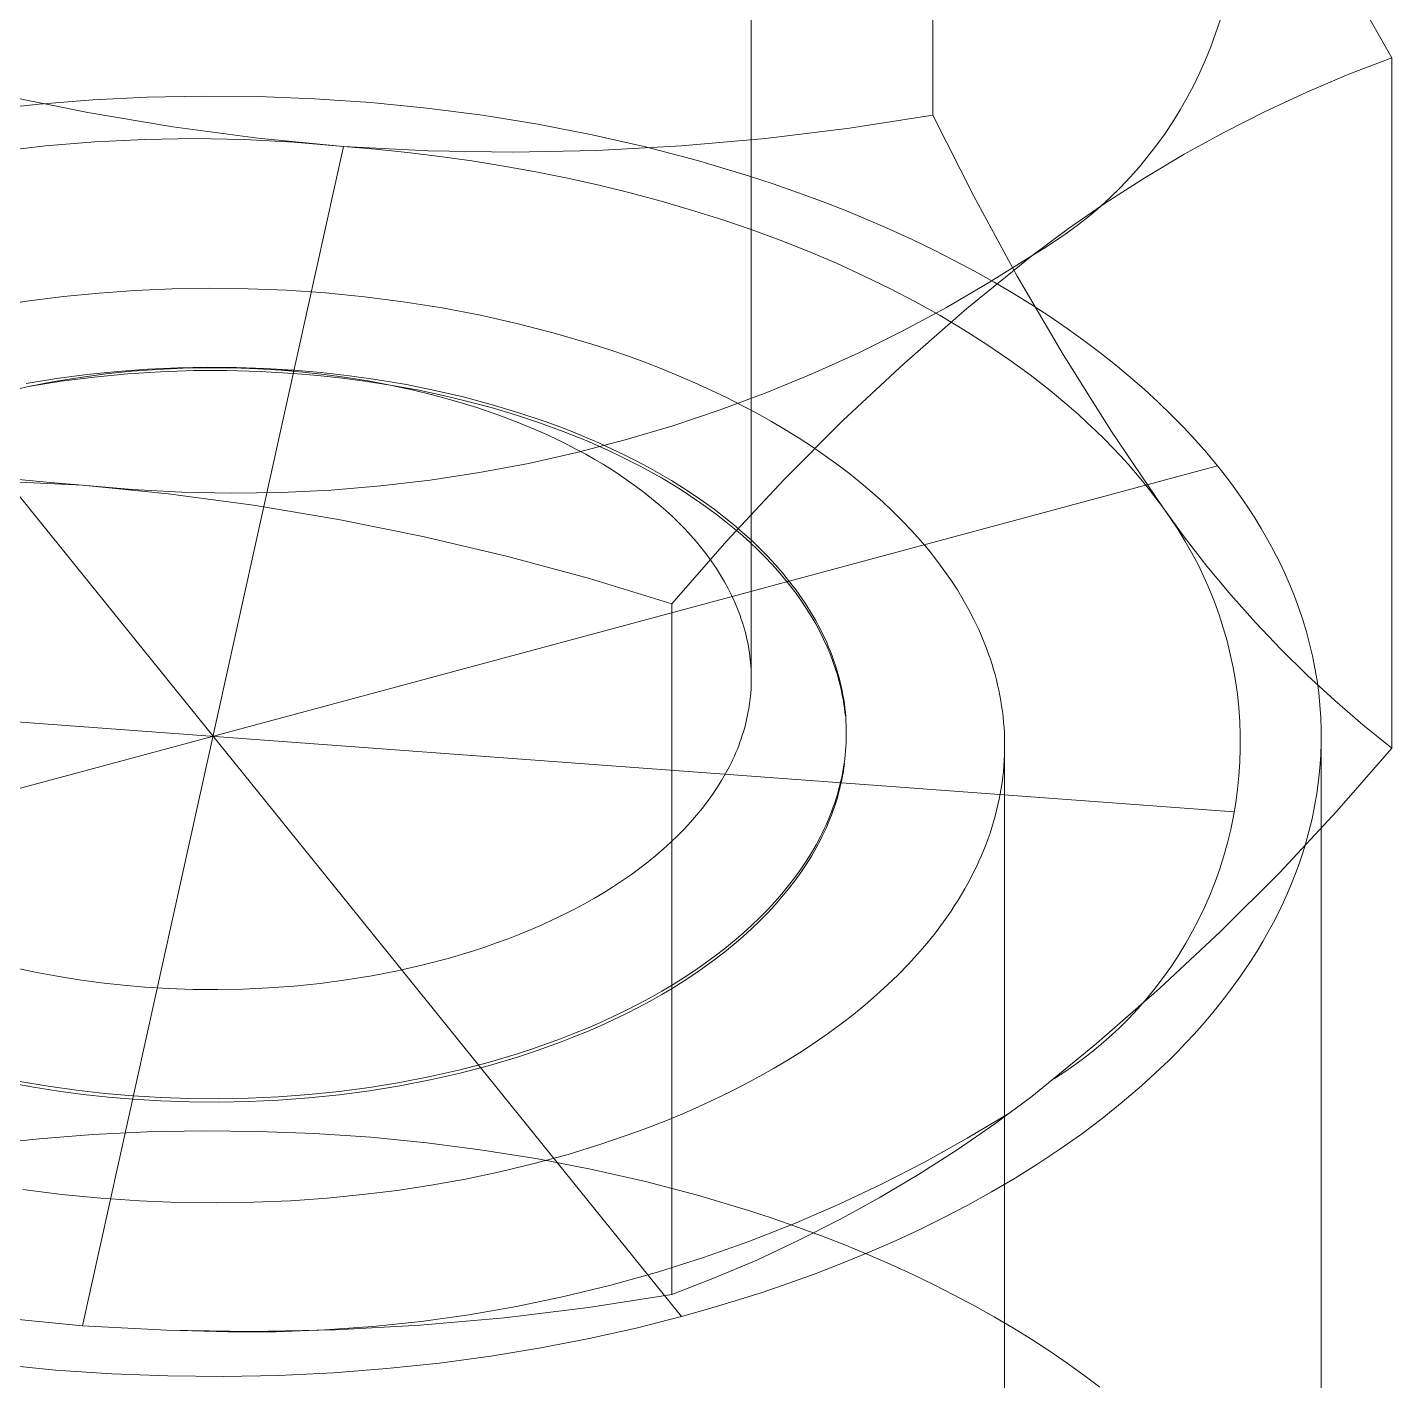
# Model space of a CAD drawing. Header units: inches. Extents: x -6 to 195, y -3 to 126.
# Drawn here: x 118.6691 to 119.0084, y 48.223 to 48.5593 of the extents above; entities that cross this region are included whole.
import ezdxf

# ---------------------------------------------------------------- set-up
doc = ezdxf.new("R2010")
doc.units = ezdxf.units.IN
doc.linetypes.add('HIDDEN', pattern=[1.905, 1.27, -0.635])
doc.layers.add('ZANO_R', color=7, linetype='Continuous', lineweight=0)
doc.layers.add('ZANO_R_przerywana', color=250, linetype='HIDDEN', lineweight=0)

msp = doc.modelspace()

# ---------------------------------------------------------------- linework, layer by layer
at = {"layer": 'ZANO_R'}
for p, q in [((118.96136, 48.63471), (119.0084, 48.55177)), ((118.96343, 48.5545), (118.96462, 48.55778)), ((118.96462, 48.55778), (118.9657, 48.5611)), ((118.96212, 48.55127), (118.96343, 48.5545)), ((118.9607, 48.54808), (118.96212, 48.55127)), ((119.0084, 48.55177), (118.99777, 48.54767)), ((119.0084, 48.55177), (119.0084, 48.38015)), ((118.95918, 48.54494), (118.9607, 48.54808)), ((118.99777, 48.54767), (118.98729, 48.54321)), ((118.95755, 48.54186), (118.95918, 48.54494)), ((118.95581, 48.53883), (118.95755, 48.54186)), ((118.98729, 48.54321), (118.97696, 48.53841)), ((118.95397, 48.53587), (118.95581, 48.53883)), ((118.97696, 48.53841), (118.9668, 48.53326)), ((118.95204, 48.53297), (118.95397, 48.53587)), ((118.95, 48.53014), (118.95204, 48.53297)), ((118.9668, 48.53326), (118.95681, 48.52777)), ((118.94564, 48.52469), (118.94787, 48.52738)), ((118.95681, 48.52777), (118.94702, 48.52195)), ((118.94787, 48.52738), (118.95, 48.53014)), ((118.94333, 48.52208), (118.94564, 48.52469)), ((118.94702, 48.52195), (118.93743, 48.51581)), ((118.94092, 48.51955), (118.94333, 48.52208)), ((118.93586, 48.51475), (118.93844, 48.51711)), ((118.93844, 48.51711), (118.94092, 48.51955)), ((118.93743, 48.51581), (118.92805, 48.50934)), ((118.93322, 48.51248), (118.93586, 48.51475)), ((118.92769, 48.50822), (118.93049, 48.5103)), ((118.93049, 48.5103), (118.93322, 48.51248)), ((118.92805, 48.50934), (118.91889, 48.50257)), ((118.92482, 48.50624), (118.92769, 48.50822)), ((118.91889, 48.50257), (118.92189, 48.50435)), ((118.92189, 48.50435), (118.92482, 48.50624)), ((118.91889, 48.50257), (118.90278, 48.48944)), ((118.90841, 48.49597), (118.91889, 48.50257)), ((118.89771, 48.48973), (118.90841, 48.49597)), ((118.88681, 48.48387), (118.89771, 48.48973)), ((118.90278, 48.48944), (118.88712, 48.47577)), ((118.87571, 48.47838), (118.88681, 48.48387)), ((118.86443, 48.47327), (118.87571, 48.47838)), ((118.85298, 48.46856), (118.86443, 48.47327)), ((118.88712, 48.47577), (118.87193, 48.46158)), ((118.84138, 48.46423), (118.85298, 48.46856)), ((118.82964, 48.46031), (118.84138, 48.46423)), ((118.81777, 48.45678), (118.82964, 48.46031)), ((118.87193, 48.46158), (118.85724, 48.44688)), ((118.80578, 48.45367), (118.81777, 48.45678)), ((118.7937, 48.45097), (118.80578, 48.45367)), ((118.78153, 48.44868), (118.7937, 48.45097)), ((118.68283, 48.44552), (118.66184, 48.44655)), ((118.66691, 48.44699), (118.67488, 48.44618)), ((118.67488, 48.44618), (118.68283, 48.44552)), ((118.75699, 48.44536), (118.76929, 48.44681)), ((118.76929, 48.44681), (118.78153, 48.44868)), ((118.85724, 48.44688), (118.84305, 48.4317)), ((118.70412, 48.44339), (118.68283, 48.44552)), ((118.68283, 48.44552), (118.69516, 48.44444)), ((118.69516, 48.44444), (118.70753, 48.44378)), ((118.72534, 48.44056), (118.70412, 48.44339)), ((118.70753, 48.44378), (118.71991, 48.44354)), ((118.71991, 48.44354), (118.73229, 48.44372)), ((118.73229, 48.44372), (118.74466, 48.44433)), ((118.74466, 48.44433), (118.75699, 48.44536)), ((118.74645, 48.43703), (118.72534, 48.44056)), ((118.76743, 48.43281), (118.74645, 48.43703)), ((118.78826, 48.4279), (118.76743, 48.43281)), ((118.84305, 48.4317), (118.82938, 48.41604)), ((118.80892, 48.42231), (118.78826, 48.4279)), ((118.82938, 48.41604), (118.80892, 48.42231)), ((118.82938, 48.24442), (118.82938, 48.41604)), ((118.99473, 48.36449), (119.0084, 48.38015)), ((118.98054, 48.3493), (118.99473, 48.36449)), ((118.98695, 48.35633), (118.98619, 48.35388)), ((118.98536, 48.35143), (118.98447, 48.34899)), ((118.98619, 48.35388), (118.98536, 48.35143)), ((118.96585, 48.33461), (118.98054, 48.3493)), ((118.98447, 48.34899), (118.98351, 48.34656)), ((118.98248, 48.34413), (118.98138, 48.34171)), ((118.98351, 48.34656), (118.98248, 48.34413)), ((118.98138, 48.34171), (118.98022, 48.33929)), ((118.98022, 48.33929), (118.97899, 48.33689)), ((118.95066, 48.32042), (118.96585, 48.33461)), ((118.9777, 48.3345), (118.97634, 48.33212)), ((118.97899, 48.33689), (118.9777, 48.3345)), ((118.97634, 48.33212), (118.97491, 48.32975)), ((118.97342, 48.32739), (118.97187, 48.32505)), ((118.97491, 48.32975), (118.97342, 48.32739)), ((118.97187, 48.32505), (118.97025, 48.32272)), ((118.935, 48.30675), (118.95066, 48.32042)), ((118.96857, 48.32041), (118.96683, 48.31812)), ((118.97025, 48.32272), (118.96857, 48.32041)), ((118.96683, 48.31812), (118.96503, 48.31584)), ((118.96316, 48.31358), (118.96124, 48.31134)), ((118.96503, 48.31584), (118.96316, 48.31358)), ((118.96124, 48.31134), (118.95926, 48.30912)), ((118.91889, 48.29362), (118.935, 48.30675)), ((118.95722, 48.30692), (118.95512, 48.30474)), ((118.95926, 48.30912), (118.95722, 48.30692)), ((118.95512, 48.30474), (118.95297, 48.30259)), ((118.95076, 48.30045), (118.94618, 48.29626)), ((118.95297, 48.30259), (118.95076, 48.30045)), ((118.90973, 48.28684), (118.91889, 48.29362)), ((118.94618, 48.29626), (118.9414, 48.29216)), ((118.9414, 48.29216), (118.93642, 48.28817)), ((118.90035, 48.28038), (118.90973, 48.28684)), ((118.91214, 48.28862), (118.91214, 48.27177)), ((118.93642, 48.28817), (118.93125, 48.28428)), ((118.93125, 48.28428), (118.92591, 48.28051)), ((118.89076, 48.27423), (118.90035, 48.28038)), ((118.92591, 48.28051), (118.92039, 48.27685)), ((118.92039, 48.27685), (118.91472, 48.27331)), ((118.88097, 48.26841), (118.89076, 48.27423)), ((118.91472, 48.27331), (118.90891, 48.2699)), ((118.90891, 48.2699), (118.90296, 48.26661)), ((118.87099, 48.26293), (118.88097, 48.26841)), ((118.90296, 48.26661), (118.89688, 48.26344)), ((118.86082, 48.25778), (118.87099, 48.26293)), ((118.89688, 48.26344), (118.8907, 48.26041)), ((118.8907, 48.26041), (118.88441, 48.2575)), ((118.85049, 48.25297), (118.86082, 48.25778)), ((118.88441, 48.2575), (118.87803, 48.25472)), ((118.84001, 48.24852), (118.85049, 48.25297)), ((118.87803, 48.25472), (118.87158, 48.25208)), ((118.86505, 48.24956), (118.85847, 48.24718)), ((118.87158, 48.25208), (118.86505, 48.24956)), ((118.82938, 48.24442), (118.84001, 48.24852)), ((118.85847, 48.24718), (118.85184, 48.24492)), ((118.80862, 48.24115), (118.82938, 48.24442)), ((118.83176, 48.23892), (118.82757, 48.24412)), ((118.84517, 48.24279), (118.83848, 48.2408)), ((118.85184, 48.24492), (118.84517, 48.24279)), ((118.78776, 48.2386), (118.80862, 48.24115)), ((118.83176, 48.23892), (118.82051, 48.23607)), ((118.83848, 48.2408), (118.83176, 48.23892)), ((118.66153, 48.2387), (118.68283, 48.23658)), ((118.68283, 48.23658), (118.70382, 48.23554)), ((118.70382, 48.23554), (118.72483, 48.23523)), ((118.72483, 48.23523), (118.74584, 48.23564)), ((118.74584, 48.23564), (118.76683, 48.23676)), ((118.76683, 48.23676), (118.78776, 48.2386)), ((118.82051, 48.23607), (118.80885, 48.23347)), ((118.80885, 48.23347), (118.79679, 48.23113)), ((118.78437, 48.2291), (118.77161, 48.22737)), ((118.79679, 48.23113), (118.78437, 48.2291)), ((118.6761, 48.22563), (118.66215, 48.227)), ((118.69008, 48.22468), (118.6761, 48.22563)), ((118.75854, 48.22599), (118.74521, 48.22496)), ((118.77161, 48.22737), (118.75854, 48.22599)), ((118.70403, 48.22415), (118.69008, 48.22468)), ((118.71791, 48.22402), (118.70403, 48.22415)), ((118.73165, 48.2243), (118.71791, 48.22402)), ((118.74521, 48.22496), (118.73165, 48.2243))]:
    msp.add_line(p, q, dxfattribs=at)
at = {"layer": 'ZANO_R_przerywana'}
for p, q in [((118.84915, 48.721), (118.84915, 48.39745)), ((118.89431, 48.53752), (118.89431, 48.70914)), ((118.66316, 48.54239), (118.68414, 48.53817)), ((118.67205, 48.54027), (118.68538, 48.5413)), ((118.68538, 48.5413), (118.69894, 48.54196)), ((118.69894, 48.54196), (118.71268, 48.54223)), ((118.71268, 48.54223), (118.72655, 48.54211)), ((118.72655, 48.54211), (118.74051, 48.54157)), ((118.74051, 48.54157), (118.75449, 48.54062)), ((118.65898, 48.53888), (118.67205, 48.54027)), ((118.68414, 48.53817), (118.70525, 48.53464)), ((118.75449, 48.54062), (118.76844, 48.53925)), ((118.76844, 48.53925), (118.7823, 48.53747)), ((118.7823, 48.53747), (118.79602, 48.53526)), ((118.87355, 48.53426), (118.89431, 48.53752)), ((118.90448, 48.51735), (118.89431, 48.53752)), ((118.70525, 48.53464), (118.72646, 48.53181)), ((118.79602, 48.53526), (118.80955, 48.53265)), ((118.85269, 48.53171), (118.87355, 48.53426)), ((118.68593, 48.53087), (118.67359, 48.52984)), ((118.6983, 48.53148), (118.68593, 48.53087)), ((118.71068, 48.53167), (118.6983, 48.53148)), ((118.72306, 48.53143), (118.71068, 48.53167)), ((118.73542, 48.53077), (118.72306, 48.53143)), ((118.72646, 48.53181), (118.74776, 48.52968)), ((118.74776, 48.52968), (118.73542, 48.53077)), ((118.80955, 48.53265), (118.82282, 48.52963)), ((118.83176, 48.52987), (118.85269, 48.53171)), ((118.82757, 48.24412), (118.59882, 48.52733)), ((118.67359, 48.52984), (118.6613, 48.52839)), ((118.68283, 48.23658), (118.74776, 48.52968)), ((118.7557, 48.52902), (118.74776, 48.52968)), ((118.74776, 48.52968), (118.76875, 48.52865)), ((118.76368, 48.52821), (118.7557, 48.52902)), ((118.77166, 48.52725), (118.76368, 48.52821)), ((118.76875, 48.52865), (118.78976, 48.52834)), ((118.77964, 48.52613), (118.77166, 48.52725)), ((118.78976, 48.52834), (118.81077, 48.52874)), ((118.81077, 48.52874), (118.83176, 48.52987)), ((118.82282, 48.52963), (118.83579, 48.52623)), ((118.7876, 48.52486), (118.77964, 48.52613)), ((118.79554, 48.52342), (118.7876, 48.52486)), ((118.83579, 48.52623), (118.84841, 48.52245)), ((118.80343, 48.52184), (118.79554, 48.52342)), ((118.81127, 48.52009), (118.80343, 48.52184)), ((118.84841, 48.52245), (118.85456, 48.52043)), ((118.85456, 48.52043), (118.86062, 48.51832)), ((118.81904, 48.51819), (118.81127, 48.52009)), ((118.82672, 48.51613), (118.81904, 48.51819)), ((118.86062, 48.51832), (118.86656, 48.51613)), ((118.91527, 48.49751), (118.90448, 48.51735)), ((118.83431, 48.51392), (118.82672, 48.51613)), ((118.84179, 48.51156), (118.83431, 48.51392)), ((118.86656, 48.51613), (118.87238, 48.51386)), ((118.87238, 48.51386), (118.87809, 48.51151)), ((118.84914, 48.50906), (118.84179, 48.51156)), ((118.87809, 48.51151), (118.88367, 48.50909)), ((118.85636, 48.5064), (118.84914, 48.50906)), ((118.88367, 48.50909), (118.88912, 48.5066)), ((118.86342, 48.50361), (118.85636, 48.5064)), ((118.87033, 48.50068), (118.86342, 48.50361)), ((118.88912, 48.5066), (118.89443, 48.50404)), ((118.89443, 48.50404), (118.89961, 48.50142)), ((118.87706, 48.49761), (118.87033, 48.50068)), ((118.89961, 48.50142), (118.90465, 48.49873)), ((118.8836, 48.49442), (118.87706, 48.49761)), ((118.90465, 48.49873), (118.90955, 48.49599)), ((118.92669, 48.47802), (118.91527, 48.49751)), ((118.67813, 48.49242), (118.68694, 48.49328)), ((118.68694, 48.49328), (118.69595, 48.49392)), ((118.69595, 48.49392), (118.70515, 48.49432)), ((118.70515, 48.49432), (118.71451, 48.49447)), ((118.71451, 48.49447), (118.724, 48.49436)), ((118.724, 48.49436), (118.73358, 48.49398)), ((118.73358, 48.49398), (118.74323, 48.49332)), ((118.74323, 48.49332), (118.75292, 48.49237)), ((118.88995, 48.49111), (118.8836, 48.49442)), ((118.90955, 48.49599), (118.91431, 48.49319)), ((118.66106, 48.49007), (118.66955, 48.49136)), ((118.66955, 48.49136), (118.67813, 48.49242)), ((118.75292, 48.49237), (118.76259, 48.49114)), ((118.76259, 48.49114), (118.77223, 48.48961)), ((118.8961, 48.48769), (118.88995, 48.49111)), ((118.91431, 48.49319), (118.91892, 48.49035)), ((118.91892, 48.49035), (118.92337, 48.48746)), ((118.77223, 48.48961), (118.78177, 48.48779)), ((118.78177, 48.48779), (118.7912, 48.48568)), ((118.90203, 48.48415), (118.8961, 48.48769)), ((118.92337, 48.48746), (118.92768, 48.48452)), ((118.7912, 48.48568), (118.80046, 48.48328)), ((118.80046, 48.48328), (118.80951, 48.4806)), ((118.90773, 48.48052), (118.90203, 48.48415)), ((118.92768, 48.48452), (118.93184, 48.48154)), ((118.80951, 48.4806), (118.81395, 48.47916)), ((118.91321, 48.47679), (118.90773, 48.48052)), ((118.93184, 48.48154), (118.93585, 48.47853)), ((118.81395, 48.47916), (118.81833, 48.47765)), ((118.81833, 48.47765), (118.82264, 48.47608)), ((118.91845, 48.47297), (118.91321, 48.47679)), ((118.93873, 48.4589), (118.92669, 48.47802)), ((118.93585, 48.47853), (118.9397, 48.47549)), ((118.67637, 48.47205), (118.68395, 48.47305)), ((118.68221, 48.47234), (118.68865, 48.47319)), ((118.68395, 48.47305), (118.69152, 48.47382)), ((118.68575, 48.47242), (118.69398, 48.47321)), ((118.68865, 48.47319), (118.69508, 48.47385)), ((118.69152, 48.47382), (118.69905, 48.47438)), ((118.69398, 48.47321), (118.70223, 48.47374)), ((118.69508, 48.47385), (118.70148, 48.47432)), ((118.69905, 48.47438), (118.70651, 48.47473)), ((118.70148, 48.47432), (118.70783, 48.47461)), ((118.70223, 48.47374), (118.71049, 48.47401)), ((118.70651, 48.47473), (118.71389, 48.47486)), ((118.70783, 48.47461), (118.7141, 48.47473)), ((118.71049, 48.47401), (118.71876, 48.47403)), ((118.71389, 48.47486), (118.72115, 48.4748)), ((118.7141, 48.47473), (118.72027, 48.47468)), ((118.71876, 48.47403), (118.72702, 48.4738)), ((118.72027, 48.47468), (118.72634, 48.47447)), ((118.72115, 48.4748), (118.72829, 48.47456)), ((118.72634, 48.47447), (118.73227, 48.47411)), ((118.72702, 48.4738), (118.73527, 48.47332)), ((118.72829, 48.47456), (118.73527, 48.47413)), ((118.73527, 48.47413), (118.73227, 48.47411)), ((118.73227, 48.47411), (118.73762, 48.47365)), ((118.73527, 48.47413), (118.74221, 48.47353)), ((118.73527, 48.47332), (118.74134, 48.4728)), ((118.73762, 48.47365), (118.74302, 48.47306)), ((118.74221, 48.47353), (118.74923, 48.47273)), ((118.74302, 48.47306), (118.74844, 48.47233)), ((118.82264, 48.47608), (118.82687, 48.47445)), ((118.82687, 48.47445), (118.83103, 48.47275)), ((118.92345, 48.46907), (118.91845, 48.47297)), ((118.9397, 48.47549), (118.9434, 48.47242)), ((118.66307, 48.46861), (118.66939, 48.47005)), ((118.66881, 48.47082), (118.67637, 48.47205)), ((118.66938, 48.4701), (118.67755, 48.47139)), ((118.66939, 48.47005), (118.67578, 48.47129)), ((118.67578, 48.47129), (118.68221, 48.47234)), ((118.67755, 48.47139), (118.68575, 48.47242)), ((118.74134, 48.4728), (118.74747, 48.47213)), ((118.74747, 48.47213), (118.75363, 48.47131)), ((118.74844, 48.47233), (118.75389, 48.47145)), ((118.74923, 48.47273), (118.75628, 48.47173)), ((118.75363, 48.47131), (118.75982, 48.47034)), ((118.75389, 48.47145), (118.75935, 48.47043)), ((118.75628, 48.47173), (118.76336, 48.47053)), ((118.75935, 48.47043), (118.76479, 48.46926)), ((118.75982, 48.47034), (118.76602, 48.4692)), ((118.76336, 48.47053), (118.77044, 48.46911)), ((118.83103, 48.47275), (118.8351, 48.47099)), ((118.8351, 48.47099), (118.83909, 48.46918)), ((118.9434, 48.47242), (118.94695, 48.46932)), ((118.76479, 48.46926), (118.7702, 48.46793)), ((118.76602, 48.4692), (118.7722, 48.46791)), ((118.7702, 48.46793), (118.77557, 48.46646)), ((118.77044, 48.46911), (118.77748, 48.46748)), ((118.7722, 48.46791), (118.77836, 48.46644)), ((118.77557, 48.46646), (118.78086, 48.46483)), ((118.77748, 48.46748), (118.78447, 48.46563)), ((118.77836, 48.46644), (118.78447, 48.46481)), ((118.83909, 48.46918), (118.84299, 48.46731)), ((118.84299, 48.46731), (118.8468, 48.46538)), ((118.9282, 48.4651), (118.92345, 48.46907)), ((118.94695, 48.46932), (118.95034, 48.4662)), ((118.95034, 48.4662), (118.95359, 48.46306)), ((118.78086, 48.46483), (118.78608, 48.46304)), ((118.78447, 48.46563), (118.79137, 48.46355)), ((118.78447, 48.46481), (118.79051, 48.46301)), ((118.78608, 48.46304), (118.79119, 48.46111)), ((118.79051, 48.46301), (118.79647, 48.46104)), ((118.79137, 48.46355), (118.79815, 48.46126)), ((118.8468, 48.46538), (118.85051, 48.46341)), ((118.85051, 48.46341), (118.85413, 48.46139)), ((118.93048, 48.46309), (118.9282, 48.4651)), ((118.9327, 48.46106), (118.93048, 48.46309)), ((118.95359, 48.46306), (118.95668, 48.4599)), ((118.79119, 48.46111), (118.79617, 48.45903)), ((118.79647, 48.46104), (118.80232, 48.45891)), ((118.79815, 48.46126), (118.80149, 48.46004)), ((118.80149, 48.46004), (118.80478, 48.45876)), ((118.85413, 48.46139), (118.85764, 48.45932)), ((118.85764, 48.45932), (118.86105, 48.4572)), ((118.93485, 48.45902), (118.9327, 48.46106)), ((118.95668, 48.4599), (118.95962, 48.45673)), ((118.79617, 48.45903), (118.79861, 48.45794)), ((118.79861, 48.45794), (118.80102, 48.45681)), ((118.80102, 48.45681), (118.80338, 48.45564)), ((118.80232, 48.45891), (118.80804, 48.45661)), ((118.80478, 48.45876), (118.80804, 48.45743)), ((118.80804, 48.45743), (118.81124, 48.45604)), ((118.80804, 48.45661), (118.81361, 48.45415)), ((118.81124, 48.45604), (118.8144, 48.45461)), ((118.86105, 48.4572), (118.86435, 48.45505)), ((118.93694, 48.45697), (118.93485, 48.45902)), ((118.93897, 48.45491), (118.93694, 48.45697)), ((118.95136, 48.44017), (118.93873, 48.4589)), ((118.95962, 48.45673), (118.96242, 48.45356)), ((118.80338, 48.45564), (118.8057, 48.45444)), ((118.8057, 48.45444), (118.80798, 48.45321)), ((118.80798, 48.45321), (118.81021, 48.45195)), ((118.81361, 48.45415), (118.81634, 48.45287)), ((118.8144, 48.45461), (118.81749, 48.45312)), ((118.81634, 48.45287), (118.81902, 48.45154)), ((118.81749, 48.45312), (118.82053, 48.45158)), ((118.86435, 48.45505), (118.86755, 48.45285)), ((118.86755, 48.45285), (118.87064, 48.45062)), ((118.94093, 48.45283), (118.93897, 48.45491)), ((118.94283, 48.45074), (118.94093, 48.45283)), ((118.96242, 48.45356), (118.96506, 48.45037)), ((118.96506, 48.45037), (118.48324, 48.32065)), ((118.81021, 48.45195), (118.81239, 48.45065)), ((118.81239, 48.45065), (118.81452, 48.44932)), ((118.81452, 48.44932), (118.8166, 48.44797)), ((118.81902, 48.45154), (118.82166, 48.45018)), ((118.82053, 48.45158), (118.82351, 48.45)), ((118.82166, 48.45018), (118.82424, 48.44878)), ((118.82351, 48.45), (118.82642, 48.44837)), ((118.87064, 48.45062), (118.87361, 48.44836)), ((118.94467, 48.44864), (118.94283, 48.45074)), ((118.96506, 48.45037), (118.96705, 48.44786)), ((118.8166, 48.44797), (118.81862, 48.44658)), ((118.81862, 48.44658), (118.82059, 48.44517)), ((118.82424, 48.44878), (118.82678, 48.44735)), ((118.82642, 48.44837), (118.82926, 48.44669)), ((118.82678, 48.44735), (118.82926, 48.44588)), ((118.82926, 48.44669), (118.83203, 48.44497)), ((118.82926, 48.44588), (118.83169, 48.44437)), ((118.87361, 48.44836), (118.87647, 48.44606)), ((118.87647, 48.44606), (118.87922, 48.44374)), ((118.94643, 48.44654), (118.94467, 48.44864)), ((118.94814, 48.44442), (118.94643, 48.44654)), ((118.96705, 48.44786), (118.96897, 48.44531)), ((118.82059, 48.44517), (118.8225, 48.44373)), ((118.8225, 48.44373), (118.82435, 48.44226)), ((118.83169, 48.44437), (118.83406, 48.44284)), ((118.83203, 48.44497), (118.83472, 48.44321)), ((118.83406, 48.44284), (118.83637, 48.44127)), ((118.83472, 48.44321), (118.83734, 48.4414)), ((118.87922, 48.44374), (118.88185, 48.44139)), ((118.94978, 48.4423), (118.94814, 48.44442)), ((118.96897, 48.44531), (118.97082, 48.44273)), ((118.97082, 48.44273), (118.97261, 48.4401)), ((118.82435, 48.44226), (118.82614, 48.44078)), ((118.82614, 48.44078), (118.82787, 48.43926)), ((118.82787, 48.43926), (118.82953, 48.43773)), ((118.83637, 48.44127), (118.83862, 48.43967)), ((118.83734, 48.4414), (118.83988, 48.43956)), ((118.83862, 48.43967), (118.8408, 48.43804)), ((118.83988, 48.43956), (118.84233, 48.43768)), ((118.88185, 48.44139), (118.88437, 48.43902)), ((118.88437, 48.43902), (118.88678, 48.43662)), ((118.95136, 48.44017), (118.94978, 48.4423)), ((118.95333, 48.43742), (118.95136, 48.44017)), ((118.95679, 48.43271), (118.95136, 48.44017)), ((118.97261, 48.4401), (118.97433, 48.43745)), ((118.82953, 48.43773), (118.83113, 48.43618)), ((118.83113, 48.43618), (118.83266, 48.43461)), ((118.8408, 48.43804), (118.84293, 48.43639)), ((118.84233, 48.43768), (118.84469, 48.43576)), ((118.84293, 48.43639), (118.84498, 48.43471)), ((118.84469, 48.43576), (118.84697, 48.43382)), ((118.88678, 48.43662), (118.88906, 48.43421)), ((118.9552, 48.43461), (118.95333, 48.43742)), ((118.97433, 48.43745), (118.97597, 48.43475)), ((118.83266, 48.43461), (118.83413, 48.43302)), ((118.83413, 48.43302), (118.83553, 48.43142)), ((118.84498, 48.43471), (118.84697, 48.433)), ((118.84697, 48.43382), (118.84916, 48.43184)), ((118.84697, 48.433), (118.84889, 48.43127)), ((118.88906, 48.43421), (118.89124, 48.43179)), ((118.95698, 48.43173), (118.9552, 48.43461)), ((118.96246, 48.42542), (118.95679, 48.43271)), ((118.97597, 48.43475), (118.97755, 48.43203)), ((118.83553, 48.43142), (118.83686, 48.4298)), ((118.83686, 48.4298), (118.83813, 48.42816)), ((118.84889, 48.43127), (118.85074, 48.42951)), ((118.84916, 48.43184), (118.85125, 48.42983)), ((118.85074, 48.42951), (118.85252, 48.42774)), ((118.85125, 48.42983), (118.85325, 48.42779)), ((118.89124, 48.43179), (118.89329, 48.42935)), ((118.89329, 48.42935), (118.89523, 48.4269)), ((118.95865, 48.42879), (118.95698, 48.43173)), ((118.96023, 48.42579), (118.95865, 48.42879)), ((118.97755, 48.43203), (118.97904, 48.42927)), ((118.97904, 48.42927), (118.98046, 48.42647)), ((118.83813, 48.42816), (118.83932, 48.42652)), ((118.83932, 48.42652), (118.84045, 48.42487)), ((118.85252, 48.42774), (118.85422, 48.42594)), ((118.85325, 48.42779), (118.85516, 48.42573)), ((118.85422, 48.42594), (118.85585, 48.42413)), ((118.85516, 48.42573), (118.85697, 48.42364)), ((118.89523, 48.4269), (118.89706, 48.42444)), ((118.9617, 48.42275), (118.96023, 48.42579)), ((118.96837, 48.41833), (118.96246, 48.42542)), ((118.98046, 48.42647), (118.9818, 48.42365)), ((118.84045, 48.42487), (118.8415, 48.4232)), ((118.8415, 48.4232), (118.84249, 48.42153)), ((118.85585, 48.42413), (118.85741, 48.4223)), ((118.85697, 48.42364), (118.85868, 48.42154)), ((118.85741, 48.4223), (118.85889, 48.42046)), ((118.89706, 48.42444), (118.89878, 48.42198)), ((118.96306, 48.41965), (118.9617, 48.42275)), ((118.9818, 48.42365), (118.98305, 48.4208)), ((118.84249, 48.42153), (118.8434, 48.41986)), ((118.8434, 48.41986), (118.84425, 48.41818)), ((118.85868, 48.42154), (118.8603, 48.41941)), ((118.85889, 48.42046), (118.8603, 48.4186)), ((118.8603, 48.41941), (118.86181, 48.41727)), ((118.89878, 48.42198), (118.90038, 48.41952)), ((118.90038, 48.41952), (118.90187, 48.41705)), ((118.96432, 48.41651), (118.96306, 48.41965)), ((118.98305, 48.4208), (118.98422, 48.41792)), ((118.84425, 48.41818), (118.84502, 48.41649)), ((118.84502, 48.41649), (118.84539, 48.41565)), ((118.84539, 48.41565), (118.84573, 48.41481)), ((118.8603, 48.4186), (118.86163, 48.41673)), ((118.86163, 48.41673), (118.86288, 48.41484)), ((118.86181, 48.41727), (118.86253, 48.4162)), ((118.86253, 48.4162), (118.86323, 48.41512)), ((118.90187, 48.41705), (118.90325, 48.41459)), ((118.96547, 48.41333), (118.96432, 48.41651)), ((118.97451, 48.41143), (118.96837, 48.41833)), ((118.98422, 48.41792), (118.9853, 48.41501)), ((118.84573, 48.41481), (118.84606, 48.41397)), ((118.84606, 48.41397), (118.84637, 48.41312)), ((118.84637, 48.41312), (118.84666, 48.41228)), ((118.84666, 48.41228), (118.84694, 48.41144)), ((118.86288, 48.41484), (118.86406, 48.41295)), ((118.86323, 48.41512), (118.8639, 48.41404)), ((118.8639, 48.41404), (118.86454, 48.41296)), ((118.86406, 48.41295), (118.86516, 48.41106)), ((118.86454, 48.41296), (118.86516, 48.41187)), ((118.86516, 48.41187), (118.86576, 48.41078)), ((118.90325, 48.41459), (118.90452, 48.41213)), ((118.90452, 48.41213), (118.90569, 48.40967)), ((118.96651, 48.41011), (118.96547, 48.41333)), ((118.9853, 48.41501), (118.98629, 48.41207)), ((118.98629, 48.41207), (118.98719, 48.40911)), ((118.84694, 48.41144), (118.8472, 48.4106)), ((118.8472, 48.4106), (118.84744, 48.40976)), ((118.84744, 48.40976), (118.84767, 48.40892)), ((118.84767, 48.40892), (118.84788, 48.40808)), ((118.86516, 48.41106), (118.86619, 48.40915)), ((118.86576, 48.41078), (118.86633, 48.40969)), ((118.86619, 48.40915), (118.86713, 48.40724)), ((118.86633, 48.40969), (118.86687, 48.4086)), ((118.86687, 48.4086), (118.86739, 48.40751)), ((118.90569, 48.40967), (118.90675, 48.40723)), ((118.96744, 48.40685), (118.96651, 48.41011)), ((118.98087, 48.40474), (118.97451, 48.41143)), ((118.98719, 48.40911), (118.98799, 48.40612)), ((118.84788, 48.40808), (118.84807, 48.40724)), ((118.84807, 48.40724), (118.84825, 48.4064)), ((118.84825, 48.4064), (118.84841, 48.40557)), ((118.84841, 48.40557), (118.84856, 48.40473)), ((118.86713, 48.40724), (118.86801, 48.40533)), ((118.86739, 48.40751), (118.86789, 48.40642)), ((118.86789, 48.40642), (118.86836, 48.40532)), ((118.86801, 48.40533), (118.8688, 48.40341)), ((118.86836, 48.40532), (118.8688, 48.40423)), ((118.90675, 48.40723), (118.90725, 48.406)), ((118.90725, 48.406), (118.90772, 48.40477)), ((118.96825, 48.40357), (118.96744, 48.40685)), ((118.98799, 48.40612), (118.9887, 48.40311)), ((118.96913, 48.36439), (118.46146, 48.40187)), ((118.84856, 48.40473), (118.84868, 48.4039)), ((118.84868, 48.4039), (118.8488, 48.40307)), ((118.8488, 48.40307), (118.84889, 48.40224)), ((118.84889, 48.40224), (118.84897, 48.40142)), ((118.8688, 48.40423), (118.86923, 48.40314)), ((118.8688, 48.40341), (118.86953, 48.4015)), ((118.86923, 48.40314), (118.86962, 48.40204)), ((118.86962, 48.40204), (118.87, 48.40095)), ((118.90772, 48.40477), (118.90817, 48.40352)), ((118.90817, 48.40352), (118.9086, 48.40227)), ((118.9086, 48.40227), (118.90901, 48.40101)), ((118.96895, 48.40026), (118.96825, 48.40357)), ((118.98745, 48.39825), (118.98087, 48.40474)), ((118.9887, 48.40311), (118.98932, 48.40008)), ((118.84897, 48.40142), (118.84904, 48.40059)), ((118.84904, 48.40059), (118.84909, 48.39977)), ((118.84909, 48.39977), (118.84913, 48.39895)), ((118.84913, 48.39895), (118.84915, 48.39814)), ((118.86953, 48.4015), (118.87017, 48.39959)), ((118.87, 48.40095), (118.87034, 48.39986)), ((118.87017, 48.39959), (118.87047, 48.39863)), ((118.87034, 48.39986), (118.87067, 48.39876)), ((118.87047, 48.39863), (118.87075, 48.39767)), ((118.87067, 48.39876), (118.87097, 48.39767)), ((118.90901, 48.40101), (118.90939, 48.39975)), ((118.90939, 48.39975), (118.90975, 48.39847)), ((118.90975, 48.39847), (118.91009, 48.39719)), ((118.96954, 48.39693), (118.96895, 48.40026)), ((118.99423, 48.39199), (118.98745, 48.39825)), ((118.98932, 48.40008), (118.98983, 48.39703)), ((118.84908, 48.39498), (118.849, 48.39375)), ((118.84913, 48.39622), (118.84908, 48.39498)), ((118.84915, 48.39745), (118.84913, 48.39622)), ((118.87075, 48.39767), (118.871, 48.39672)), ((118.87097, 48.39767), (118.87124, 48.39658)), ((118.871, 48.39672), (118.87124, 48.39577)), ((118.87124, 48.39658), (118.8715, 48.39549)), ((118.87124, 48.39577), (118.87147, 48.39481)), ((118.8715, 48.39549), (118.87173, 48.39441)), ((118.91009, 48.39719), (118.9104, 48.3959)), ((118.9104, 48.3959), (118.91069, 48.3946)), ((118.97001, 48.39358), (118.96954, 48.39693)), ((118.98983, 48.39703), (118.99024, 48.39396)), ((118.84888, 48.39252), (118.84873, 48.39129)), ((118.849, 48.39375), (118.84888, 48.39252)), ((118.87147, 48.39481), (118.87167, 48.39386)), ((118.87167, 48.39386), (118.87186, 48.39291)), ((118.87173, 48.39441), (118.87193, 48.39332)), ((118.87186, 48.39291), (118.87203, 48.39197)), ((118.87193, 48.39332), (118.87212, 48.39224)), ((118.87203, 48.39197), (118.87218, 48.39102)), ((118.87212, 48.39224), (118.87228, 48.39116)), ((118.91069, 48.3946), (118.91095, 48.39329)), ((118.91095, 48.39329), (118.91119, 48.39198)), ((118.91119, 48.39198), (118.9114, 48.39066)), ((118.97037, 48.39021), (118.97001, 48.39358)), ((118.99024, 48.39396), (118.99056, 48.39088)), ((119.00122, 48.38595), (118.99423, 48.39199)), ((118.84832, 48.38885), (118.84807, 48.38765)), ((118.84854, 48.39007), (118.84832, 48.38885)), ((118.84873, 48.39129), (118.84854, 48.39007)), ((118.87218, 48.39102), (118.87231, 48.39008)), ((118.87228, 48.39116), (118.87241, 48.39009)), ((118.87231, 48.39008), (118.87243, 48.38914)), ((118.87241, 48.39009), (118.87253, 48.38901)), ((118.87243, 48.38914), (118.87253, 48.3882)), ((118.87253, 48.38901), (118.87262, 48.38794)), ((118.9114, 48.39066), (118.91159, 48.38934)), ((118.91159, 48.38934), (118.91175, 48.38801)), ((118.97061, 48.38684), (118.97037, 48.39021)), ((118.99056, 48.39088), (118.99077, 48.38778)), ((118.84743, 48.38509), (118.84718, 48.38424)), ((118.84766, 48.38595), (118.84743, 48.38509)), ((118.84787, 48.3868), (118.84766, 48.38595)), ((118.84807, 48.38765), (118.84787, 48.3868)), ((118.87262, 48.38794), (118.87269, 48.38688)), ((118.87269, 48.38688), (118.87274, 48.38581)), ((118.87274, 48.38581), (118.87277, 48.38476)), ((118.87277, 48.38476), (118.87277, 48.3837)), ((118.91175, 48.38801), (118.91188, 48.38667)), ((118.91188, 48.38667), (118.91199, 48.38533)), ((118.91199, 48.38533), (118.91207, 48.38398)), ((118.97074, 48.38346), (118.97061, 48.38684)), ((118.99077, 48.38778), (118.99087, 48.38466)), ((119.0084, 48.38015), (119.00122, 48.38595)), ((118.84633, 48.38166), (118.84601, 48.3808)), ((118.84663, 48.38252), (118.84633, 48.38166)), ((118.84691, 48.38338), (118.84663, 48.38252)), ((118.84718, 48.38424), (118.84691, 48.38338)), ((118.87272, 48.3816), (118.87266, 48.38056)), ((118.87276, 48.38265), (118.87272, 48.3816)), ((118.87277, 48.3837), (118.87276, 48.38265)), ((118.91207, 48.38398), (118.91212, 48.38263)), ((118.91212, 48.38263), (118.91214, 48.38127)), ((118.97075, 48.38007), (118.97074, 48.38346)), ((118.99087, 48.38154), (118.99076, 48.3784)), ((118.99087, 48.38466), (118.99087, 48.38154)), ((118.84493, 48.3782), (118.84454, 48.37733)), ((118.84531, 48.37907), (118.84493, 48.3782)), ((118.84567, 48.37993), (118.84531, 48.37907)), ((118.84601, 48.3808), (118.84567, 48.37993)), ((118.87249, 48.37849), (118.87237, 48.37746)), ((118.87259, 48.37952), (118.87249, 48.37849)), ((118.87266, 48.38056), (118.87259, 48.37952)), ((118.9121, 48.37854), (118.91204, 48.37717)), ((118.91214, 48.37991), (118.9121, 48.37854)), ((118.91214, 48.38127), (118.91214, 48.37991)), ((118.91214, 48.37854), (118.91214, 48.28862)), ((118.97064, 48.37669), (118.97075, 48.38007)), ((118.99076, 48.3784), (118.99055, 48.37526)), ((118.99088, 48.38064), (118.99088, 48.12596)), ((118.84369, 48.3756), (118.84276, 48.37386)), ((118.84412, 48.37647), (118.84369, 48.3756)), ((118.84454, 48.37733), (118.84412, 48.37647)), ((118.87208, 48.37543), (118.87191, 48.37442)), ((118.87218, 48.37521), (118.87198, 48.374)), ((118.87224, 48.37644), (118.87208, 48.37543)), ((118.87235, 48.37643), (118.87218, 48.37521)), ((118.87237, 48.37746), (118.87224, 48.37644)), ((118.91195, 48.37579), (118.91183, 48.37441)), ((118.91204, 48.37717), (118.91195, 48.37579)), ((118.97042, 48.37331), (118.97064, 48.37669)), ((118.99055, 48.37526), (118.99022, 48.37211)), ((118.84176, 48.37212), (118.84068, 48.37039)), ((118.84276, 48.37386), (118.84176, 48.37212)), ((118.87127, 48.37141), (118.87102, 48.37041)), ((118.8715, 48.37241), (118.87127, 48.37141)), ((118.8715, 48.37159), (118.87127, 48.3706)), ((118.87171, 48.37341), (118.8715, 48.37241)), ((118.87175, 48.3728), (118.8715, 48.37159)), ((118.87191, 48.37442), (118.87171, 48.37341)), ((118.87198, 48.374), (118.87175, 48.3728)), ((118.9115, 48.37164), (118.91129, 48.37026)), ((118.91168, 48.37303), (118.9115, 48.37164)), ((118.91183, 48.37441), (118.91168, 48.37303)), ((118.97008, 48.36995), (118.97042, 48.37331)), ((118.99022, 48.37211), (118.98979, 48.36895)), ((118.83951, 48.36866), (118.83827, 48.36693)), ((118.84068, 48.37039), (118.83951, 48.36866)), ((118.87046, 48.3684), (118.87014, 48.36739)), ((118.87075, 48.36941), (118.87046, 48.3684)), ((118.87075, 48.36859), (118.87046, 48.36759)), ((118.87102, 48.37041), (118.87075, 48.36941)), ((118.87102, 48.3696), (118.87075, 48.36859)), ((118.87127, 48.3706), (118.87102, 48.3696)), ((118.91105, 48.36887), (118.91078, 48.36747)), ((118.91129, 48.37026), (118.91105, 48.36887)), ((118.96962, 48.36659), (118.97008, 48.36995)), ((118.98979, 48.36895), (118.98924, 48.3658)), ((118.83695, 48.36521), (118.83555, 48.3635)), ((118.83827, 48.36693), (118.83695, 48.36521)), ((118.86907, 48.36435), (118.86867, 48.36334)), ((118.86945, 48.36537), (118.86907, 48.36435)), ((118.86945, 48.36455), (118.86907, 48.36354)), ((118.86981, 48.36638), (118.86945, 48.36537)), ((118.86981, 48.36557), (118.86945, 48.36455)), ((118.87014, 48.36739), (118.86981, 48.36638)), ((118.87014, 48.36658), (118.86981, 48.36557)), ((118.87046, 48.36759), (118.87014, 48.36658)), ((118.91015, 48.36468), (118.90979, 48.36329)), ((118.91048, 48.36608), (118.91015, 48.36468)), ((118.91078, 48.36747), (118.91048, 48.36608)), ((118.96905, 48.36326), (118.96962, 48.36659)), ((118.98924, 48.3658), (118.98859, 48.36264)), ((118.83406, 48.3618), (118.8325, 48.36012)), ((118.83555, 48.3635), (118.83406, 48.3618)), ((118.86781, 48.3613), (118.86735, 48.36028)), ((118.86825, 48.36232), (118.86781, 48.3613)), ((118.86825, 48.3615), (118.86781, 48.36048)), ((118.86867, 48.36334), (118.86825, 48.36232)), ((118.86867, 48.36252), (118.86825, 48.3615)), ((118.86907, 48.36354), (118.86867, 48.36252)), ((118.90939, 48.36189), (118.90897, 48.36049)), ((118.90979, 48.36329), (118.90939, 48.36189)), ((118.96837, 48.35995), (118.96905, 48.36326)), ((118.98859, 48.36264), (118.98782, 48.35948)), ((118.83085, 48.35844), (118.82913, 48.35679)), ((118.8325, 48.36012), (118.83085, 48.35844)), ((118.86635, 48.35824), (118.86526, 48.35619)), ((118.86686, 48.35926), (118.86635, 48.35824)), ((118.86686, 48.35844), (118.86635, 48.35742)), ((118.86735, 48.36028), (118.86686, 48.35926)), ((118.86735, 48.35946), (118.86686, 48.35844)), ((118.86781, 48.36048), (118.86735, 48.35946)), ((118.90803, 48.35769), (118.90751, 48.3563)), ((118.90851, 48.35909), (118.90803, 48.35769)), ((118.90897, 48.36049), (118.90851, 48.35909)), ((118.96757, 48.35666), (118.96837, 48.35995)), ((118.98782, 48.35948), (118.98695, 48.35633)), ((118.82732, 48.35515), (118.82544, 48.35353)), ((118.82913, 48.35679), (118.82732, 48.35515)), ((118.86408, 48.35415), (118.8628, 48.35211)), ((118.86526, 48.35619), (118.86408, 48.35415)), ((118.86526, 48.35538), (118.86408, 48.35333)), ((118.86635, 48.35742), (118.86526, 48.35538)), ((118.90696, 48.3549), (118.90638, 48.35351)), ((118.90751, 48.3563), (118.90696, 48.3549)), ((118.96666, 48.3534), (118.96757, 48.35666)), ((118.82348, 48.35194), (118.82144, 48.35036)), ((118.82544, 48.35353), (118.82348, 48.35194)), ((118.8628, 48.35211), (118.86144, 48.35007)), ((118.8628, 48.35129), (118.86144, 48.34925)), ((118.86408, 48.35333), (118.8628, 48.35129)), ((118.90576, 48.35211), (118.90512, 48.35072)), ((118.90638, 48.35351), (118.90576, 48.35211)), ((118.96564, 48.35017), (118.96666, 48.3534)), ((118.81932, 48.34882), (118.81713, 48.3473)), ((118.82144, 48.35036), (118.81932, 48.34882)), ((118.85997, 48.34804), (118.85842, 48.34602)), ((118.86144, 48.35007), (118.85997, 48.34804)), ((118.86144, 48.34925), (118.85997, 48.34722)), ((118.90373, 48.34794), (118.90299, 48.34656)), ((118.90444, 48.34933), (118.90373, 48.34794)), ((118.90512, 48.35072), (118.90444, 48.34933)), ((118.9645, 48.34699), (118.96564, 48.35017)), ((118.81254, 48.34434), (118.81014, 48.34292)), ((118.81487, 48.3458), (118.81254, 48.34434)), ((118.81713, 48.3473), (118.81487, 48.3458)), ((118.85677, 48.34401), (118.85502, 48.34201)), ((118.85842, 48.34602), (118.85677, 48.34401)), ((118.85842, 48.3452), (118.85677, 48.34319)), ((118.85997, 48.34722), (118.85842, 48.3452)), ((118.90222, 48.34518), (118.90141, 48.3438)), ((118.90299, 48.34656), (118.90222, 48.34518)), ((118.96326, 48.34384), (118.9645, 48.34699)), ((118.80767, 48.34152), (118.80514, 48.34016)), ((118.81014, 48.34292), (118.80767, 48.34152)), ((118.85502, 48.34201), (118.85318, 48.34002)), ((118.85502, 48.34119), (118.85318, 48.33921)), ((118.85677, 48.34319), (118.85502, 48.34119)), ((118.89971, 48.34107), (118.89881, 48.3397)), ((118.90058, 48.34243), (118.89971, 48.34107)), ((118.90141, 48.3438), (118.90058, 48.34243)), ((118.96046, 48.33768), (118.96191, 48.34073)), ((118.96191, 48.34073), (118.96326, 48.34384)), ((118.79989, 48.33756), (118.79717, 48.33631)), ((118.80254, 48.33884), (118.79989, 48.33756)), ((118.80514, 48.34016), (118.80254, 48.33884)), ((118.85124, 48.33806), (118.84921, 48.33611)), ((118.85124, 48.33724), (118.84921, 48.33529)), ((118.85318, 48.34002), (118.85124, 48.33806)), ((118.85318, 48.33921), (118.85124, 48.33724)), ((118.89881, 48.3397), (118.89692, 48.33699)), ((118.9589, 48.33468), (118.96046, 48.33768)), ((118.79158, 48.33395), (118.78871, 48.33283)), ((118.7944, 48.33511), (118.79158, 48.33395)), ((118.79717, 48.33631), (118.7944, 48.33511)), ((118.84709, 48.33418), (118.84487, 48.33228)), ((118.84921, 48.33611), (118.84709, 48.33418)), ((118.84921, 48.33529), (118.84709, 48.33336)), ((118.89491, 48.33431), (118.89277, 48.33165)), ((118.89692, 48.33699), (118.89491, 48.33431)), ((118.95724, 48.33173), (118.9589, 48.33468)), ((118.78284, 48.33073), (118.77984, 48.32975)), ((118.7858, 48.33176), (118.78284, 48.33073)), ((118.78871, 48.33283), (118.7858, 48.33176)), ((118.84257, 48.3304), (118.84017, 48.32855)), ((118.84487, 48.33228), (118.84257, 48.3304)), ((118.84487, 48.33146), (118.84257, 48.32958)), ((118.84709, 48.33336), (118.84487, 48.33146)), ((118.89277, 48.33165), (118.89051, 48.32902)), ((118.95548, 48.32884), (118.95724, 48.33173)), ((118.77374, 48.32792), (118.76751, 48.32629)), ((118.77984, 48.32975), (118.77374, 48.32792)), ((118.84017, 48.32855), (118.83768, 48.32673)), ((118.84017, 48.32773), (118.83768, 48.32591)), ((118.84257, 48.32958), (118.84017, 48.32773)), ((118.89051, 48.32902), (118.88813, 48.32642)), ((118.95362, 48.32601), (118.95548, 48.32884)), ((118.67106, 48.32451), (118.66558, 48.32569)), ((118.67655, 48.32348), (118.67106, 48.32451)), ((118.75481, 48.32361), (118.74838, 48.32257)), ((118.76119, 48.32485), (118.75481, 48.32361)), ((118.76751, 48.32629), (118.76119, 48.32485)), ((118.83511, 48.32494), (118.83245, 48.32319)), ((118.83511, 48.32412), (118.83245, 48.32237)), ((118.83768, 48.32673), (118.83511, 48.32494)), ((118.83768, 48.32591), (118.83511, 48.32412)), ((118.88563, 48.32385), (118.88302, 48.32133)), ((118.88813, 48.32642), (118.88563, 48.32385)), ((118.95166, 48.32325), (118.95362, 48.32601)), ((118.68203, 48.32259), (118.67655, 48.32348)), ((118.6875, 48.32185), (118.68203, 48.32259)), ((118.69293, 48.32125), (118.6875, 48.32185)), ((118.69831, 48.32079), (118.69293, 48.32125)), ((118.70425, 48.32043), (118.69831, 48.32079)), ((118.71031, 48.32022), (118.70425, 48.32043)), ((118.71649, 48.32017), (118.71031, 48.32022)), ((118.72276, 48.32029), (118.71649, 48.32017)), ((118.7291, 48.32058), (118.72276, 48.32029)), ((118.7355, 48.32105), (118.7291, 48.32058)), ((118.74194, 48.32171), (118.7355, 48.32105)), ((118.74838, 48.32257), (118.74194, 48.32171)), ((118.8297, 48.32147), (118.82688, 48.31979)), ((118.8297, 48.32065), (118.82688, 48.31897)), ((118.83245, 48.32319), (118.8297, 48.32147)), ((118.83245, 48.32237), (118.8297, 48.32065)), ((118.88302, 48.32133), (118.8803, 48.31884)), ((118.94747, 48.31794), (118.94961, 48.32056)), ((118.94961, 48.32056), (118.95166, 48.32325)), ((118.82397, 48.31815), (118.82099, 48.31655)), ((118.82397, 48.31733), (118.82099, 48.31573)), ((118.82688, 48.31979), (118.82397, 48.31815)), ((118.82688, 48.31897), (118.82397, 48.31733)), ((118.8803, 48.31884), (118.87747, 48.3164)), ((118.94524, 48.31539), (118.94747, 48.31794)), ((118.81481, 48.31348), (118.81162, 48.31202)), ((118.81794, 48.31499), (118.81481, 48.31348)), ((118.81794, 48.31418), (118.81481, 48.31266)), ((118.82099, 48.31655), (118.81794, 48.31499)), ((118.82099, 48.31573), (118.81794, 48.31418)), ((118.87453, 48.314), (118.87149, 48.31164)), ((118.87747, 48.3164), (118.87453, 48.314)), ((118.94293, 48.31293), (118.94524, 48.31539)), ((118.80837, 48.3106), (118.80505, 48.30924)), ((118.81162, 48.31202), (118.80837, 48.3106)), ((118.81162, 48.3112), (118.80837, 48.30979)), ((118.81481, 48.31266), (118.81162, 48.3112)), ((118.87149, 48.31164), (118.86834, 48.30934)), ((118.93805, 48.30824), (118.94053, 48.31054)), ((118.94053, 48.31054), (118.94293, 48.31293)), ((118.79824, 48.30666), (118.79476, 48.30545)), ((118.80167, 48.30792), (118.79824, 48.30666)), ((118.80167, 48.3071), (118.79824, 48.30584)), ((118.80505, 48.30924), (118.80167, 48.30792)), ((118.80505, 48.30842), (118.80167, 48.3071)), ((118.80837, 48.30979), (118.80505, 48.30842)), ((118.8651, 48.30709), (118.86177, 48.30489)), ((118.86834, 48.30934), (118.8651, 48.30709)), ((118.93549, 48.30602), (118.93805, 48.30824)), ((118.79123, 48.30429), (118.78405, 48.30215)), ((118.79123, 48.30348), (118.78405, 48.30133)), ((118.79476, 48.30545), (118.79123, 48.30429)), ((118.79476, 48.30463), (118.79123, 48.30348)), ((118.79824, 48.30584), (118.79476, 48.30463)), ((118.86177, 48.30489), (118.85835, 48.30275)), ((118.93016, 48.30186), (118.93286, 48.3039)), ((118.93286, 48.3039), (118.93549, 48.30602)), ((118.77673, 48.30023), (118.76929, 48.29854)), ((118.78405, 48.30215), (118.77673, 48.30023)), ((118.78405, 48.30133), (118.77673, 48.29941)), ((118.85485, 48.30066), (118.85126, 48.29863)), ((118.85835, 48.30275), (118.85485, 48.30066)), ((118.92455, 48.29808), (118.92739, 48.29992)), ((118.92739, 48.29992), (118.93016, 48.30186)), ((118.6706, 48.29595), (118.66436, 48.29709)), ((118.6743, 48.29616), (118.66722, 48.29736)), ((118.76178, 48.29708), (118.75422, 48.29585)), ((118.76929, 48.29854), (118.76178, 48.29708)), ((118.76929, 48.29772), (118.76178, 48.29626)), ((118.77673, 48.29941), (118.76929, 48.29772)), ((118.8476, 48.29666), (118.84387, 48.29475)), ((118.85126, 48.29863), (118.8476, 48.29666)), ((118.67683, 48.29496), (118.6706, 48.29595)), ((118.68136, 48.29516), (118.6743, 48.29616)), ((118.68303, 48.29414), (118.67683, 48.29496)), ((118.68837, 48.29436), (118.68136, 48.29516)), ((118.6892, 48.29346), (118.68303, 48.29414)), ((118.69532, 48.29376), (118.68837, 48.29436)), ((118.69532, 48.29294), (118.6892, 48.29346)), ((118.7023, 48.29333), (118.69532, 48.29376)), ((118.70943, 48.29309), (118.7023, 48.29333)), ((118.7167, 48.29303), (118.70943, 48.29309)), ((118.72407, 48.29317), (118.7167, 48.29303)), ((118.73154, 48.29351), (118.72407, 48.29317)), ((118.73907, 48.29407), (118.73154, 48.29351)), ((118.73907, 48.29325), (118.73154, 48.29269)), ((118.74664, 48.29484), (118.73907, 48.29407)), ((118.74664, 48.29403), (118.73907, 48.29325)), ((118.75422, 48.29585), (118.74664, 48.29484)), ((118.75422, 48.29503), (118.74664, 48.29403)), ((118.76178, 48.29626), (118.75422, 48.29503)), ((118.84387, 48.29475), (118.84006, 48.29291)), ((118.7023, 48.29252), (118.69532, 48.29294)), ((118.70943, 48.29227), (118.7023, 48.29252)), ((118.7167, 48.29221), (118.70943, 48.29227)), ((118.72407, 48.29235), (118.7167, 48.29221)), ((118.73154, 48.29269), (118.72407, 48.29235)), ((118.8362, 48.29113), (118.83228, 48.28941)), ((118.84006, 48.29291), (118.8362, 48.29113)), ((118.8283, 48.28776), (118.82428, 48.28617)), ((118.83228, 48.28941), (118.8283, 48.28776)), ((118.90285, 48.28322), (118.91315, 48.28942)), ((118.67205, 48.28311), (118.65898, 48.28172)), ((118.68538, 48.28414), (118.67205, 48.28311)), ((118.69894, 48.2848), (118.68538, 48.28414)), ((118.71268, 48.28507), (118.69894, 48.2848)), ((118.72655, 48.28494), (118.71268, 48.28507)), ((118.74051, 48.28441), (118.72655, 48.28494)), ((118.75449, 48.28346), (118.74051, 48.28441)), ((118.76844, 48.28209), (118.75449, 48.28346)), ((118.82021, 48.28465), (118.81196, 48.28181)), ((118.82428, 48.28617), (118.82021, 48.28465)), ((118.89235, 48.27737), (118.90285, 48.28322)), ((118.7823, 48.2803), (118.76844, 48.28209)), ((118.79602, 48.2781), (118.7823, 48.2803)), ((118.81196, 48.28181), (118.80358, 48.27923)), ((118.79511, 48.27693), (118.7866, 48.27488)), ((118.80358, 48.27923), (118.79511, 48.27693)), ((118.80955, 48.27548), (118.79602, 48.2781)), ((118.88166, 48.27188), (118.89235, 48.27737)), ((118.77806, 48.2731), (118.76953, 48.27156)), ((118.7866, 48.27488), (118.77806, 48.2731)), ((118.82282, 48.27247), (118.80955, 48.27548)), ((118.67767, 48.26926), (118.66799, 48.27049)), ((118.76104, 48.27027), (118.75246, 48.26921)), ((118.76953, 48.27156), (118.76104, 48.27027)), ((118.83579, 48.26906), (118.82282, 48.27247)), ((118.87079, 48.26675), (118.88166, 48.27188)), ((118.91214, 48.27177), (118.91214, 44.52335)), ((118.68735, 48.26831), (118.67767, 48.26926)), ((118.697, 48.26766), (118.68735, 48.26831)), ((118.70659, 48.26727), (118.697, 48.26766)), ((118.71608, 48.26716), (118.70659, 48.26727)), ((118.72544, 48.26731), (118.71608, 48.26716)), ((118.73464, 48.26771), (118.72544, 48.26731)), ((118.74365, 48.26835), (118.73464, 48.26771)), ((118.75246, 48.26921), (118.74365, 48.26835)), ((118.84841, 48.26529), (118.83579, 48.26906)), ((118.85976, 48.26198), (118.87079, 48.26675)), ((118.85456, 48.26326), (118.84841, 48.26529)), ((118.86062, 48.26116), (118.85456, 48.26326)), ((118.84857, 48.25759), (118.85976, 48.26198)), ((118.86656, 48.25897), (118.86062, 48.26116)), ((118.83723, 48.25358), (118.84857, 48.25759)), ((118.87238, 48.2567), (118.86656, 48.25897)), ((118.87809, 48.25435), (118.87238, 48.2567)), ((118.82578, 48.24996), (118.83723, 48.25358)), ((118.88367, 48.25193), (118.87809, 48.25435)), ((118.8142, 48.24672), (118.82578, 48.24996)), ((118.88912, 48.24944), (118.88367, 48.25193)), ((118.89443, 48.24688), (118.88912, 48.24944)), ((118.80252, 48.24387), (118.8142, 48.24672)), ((118.89961, 48.24425), (118.89443, 48.24688)), ((118.79076, 48.24141), (118.80252, 48.24387)), ((118.90465, 48.24157), (118.89961, 48.24425)), ((118.76701, 48.2377), (118.77891, 48.23936)), ((118.77891, 48.23936), (118.79076, 48.24141)), ((118.90955, 48.23883), (118.90465, 48.24157)), ((118.91431, 48.23603), (118.90955, 48.23883)), ((118.70702, 48.23546), (118.71903, 48.2351)), ((118.73105, 48.23514), (118.74307, 48.23559)), ((118.74307, 48.23559), (118.75505, 48.23645)), ((118.75505, 48.23645), (118.76701, 48.2377)), ((118.91892, 48.23318), (118.91431, 48.23603)), ((118.71903, 48.2351), (118.73105, 48.23514)), ((118.92337, 48.23029), (118.91892, 48.23318)), ((118.92768, 48.22736), (118.92337, 48.23029)), ((118.93184, 48.22438), (118.92768, 48.22736)), ((118.93585, 48.22137), (118.93184, 48.22438))]:
    msp.add_line(p, q, dxfattribs=at)

doc.saveas('drawing.dxf')
